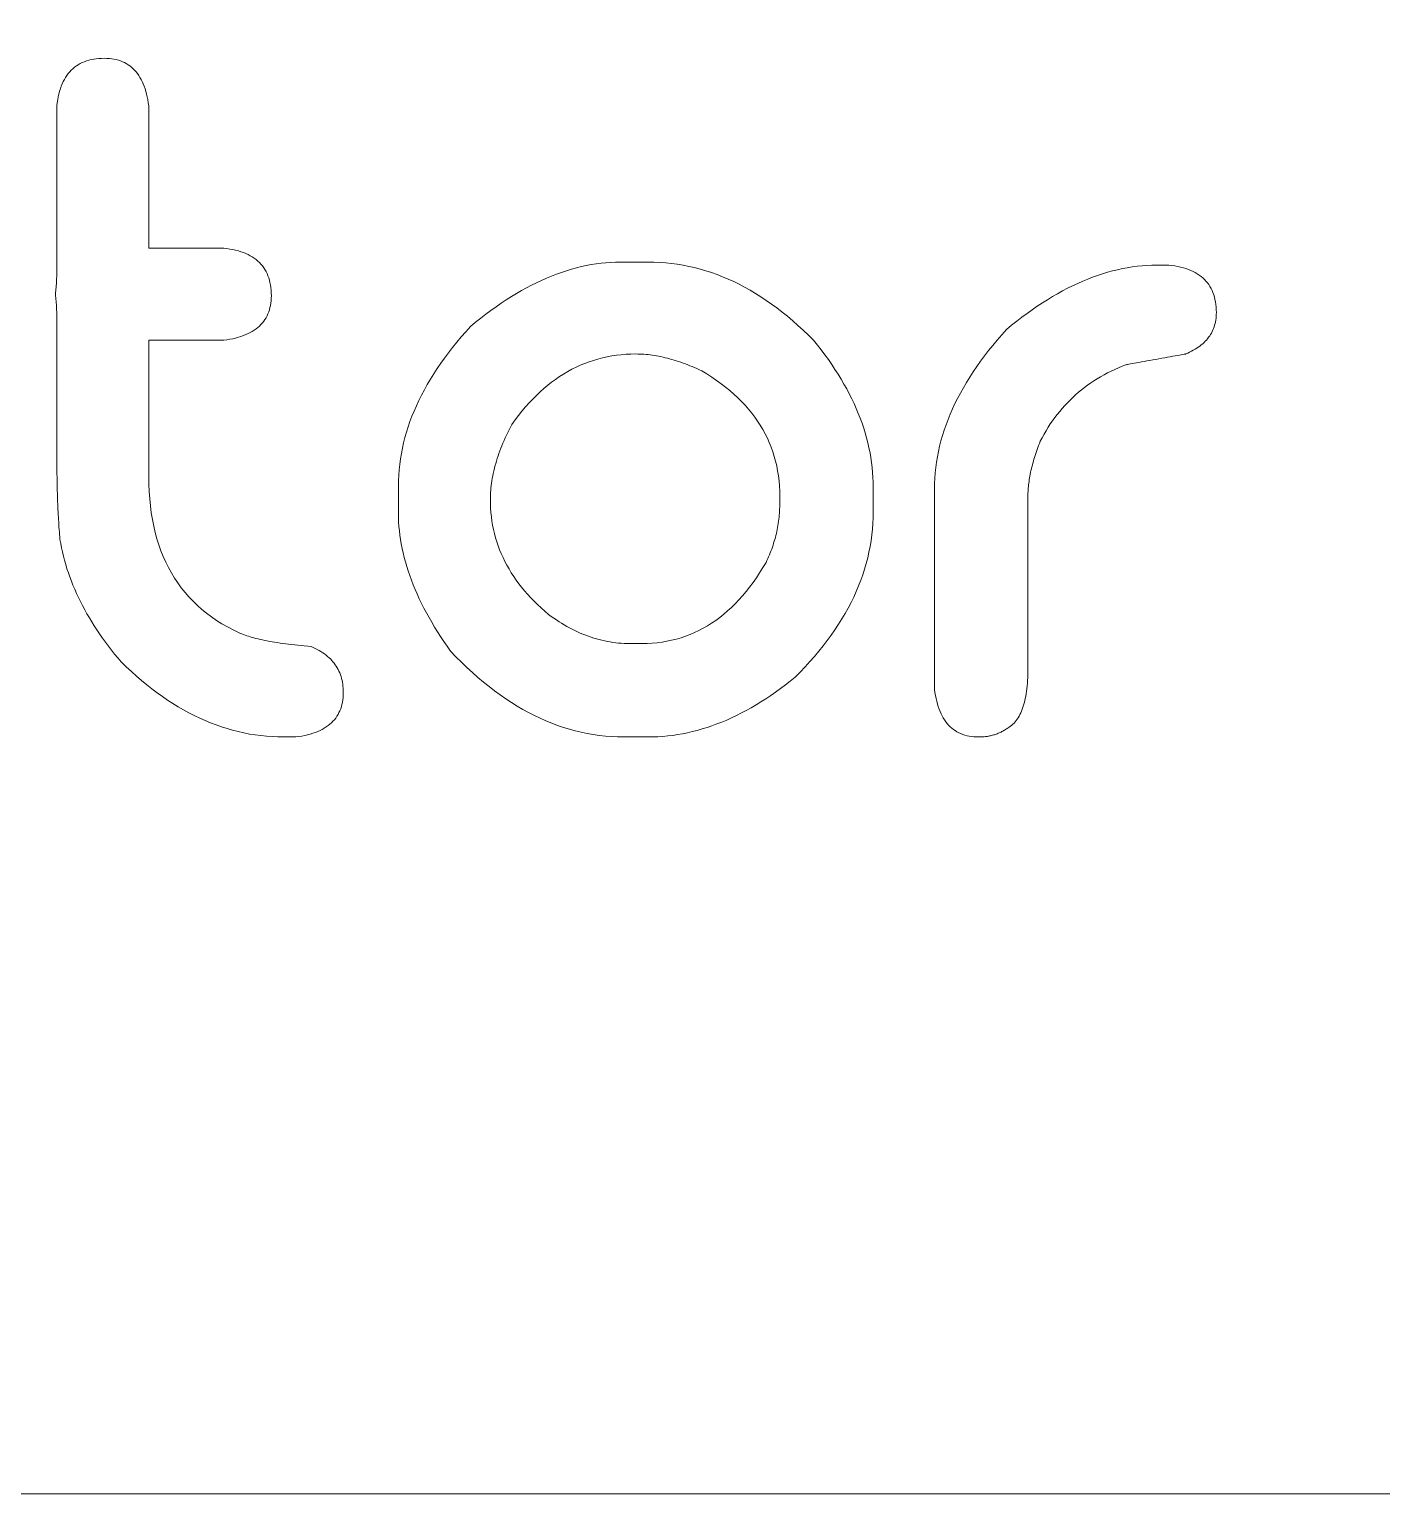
# Model space of a CAD drawing. Header units: metres. Extents: x -2538 to 7610, y -1082 to -498.
# Drawn here: x 5453.98 to 5478.12, y -1081.87 to -1055.74 of the extents above; entities that cross this region are included whole.
import ezdxf

# ---------------------------------------------------------------- set-up
doc = ezdxf.new("R2010")
doc.units = ezdxf.units.M
doc.linetypes.add('AUSGEZOGEN', pattern=[0])
doc.layers.add('Standard', color=7, linetype='AUSGEZOGEN', lineweight=25)

msp = doc.modelspace()

# ---------------------------------------------------------------- linework, layer by layer
at = {"layer": 'Standard', "color": 7, "linetype": 'AUSGEZOGEN', "lineweight": 13}
for points in [[(4962.677, -1081.873), (5524.677, -1081.873), (5524.677, -519.873), (4962.677, -519.873), (4962.677, -1081.873)], [(5455.317, -1056.254), (5455.362, -1056.255), (5455.406, -1056.258), (5455.448, -1056.262), (5455.489, -1056.269), (5455.529, -1056.277), (5455.568, -1056.288), (5455.605, -1056.3), (5455.641, -1056.314), (5455.676, -1056.33), (5455.709, -1056.348), (5455.741, -1056.368), (5455.772, -1056.39), (5455.802, -1056.413), (5455.83, -1056.439), (5455.857, -1056.466), (5455.883, -1056.495), (5455.908, -1056.526), (5455.931, -1056.559), (5455.953, -1056.594), (5455.973, -1056.631), (5455.993, -1056.669), (5456.011, -1056.71), (5456.028, -1056.752), (5456.043, -1056.797), (5456.058, -1056.843), (5456.071, -1056.891), (5456.083, -1056.941), (5456.093, -1056.992), (5456.102, -1057.046), (5456.11, -1057.102), (5456.11, -1057.11), (5456.11, -1057.134), (5456.11, -1057.173), (5456.11, -1057.225), (5456.11, -1057.29), (5456.11, -1057.366), (5456.11, -1057.452), (5456.11, -1057.548), (5456.11, -1057.651), (5456.11, -1057.761), (5456.11, -1057.877), (5456.11, -1057.997), (5456.11, -1058.12), (5456.11, -1058.246), (5456.11, -1058.373), (5456.11, -1058.5), (5456.11, -1058.626), (5456.11, -1058.749), (5456.11, -1058.87), (5456.11, -1058.985), (5456.11, -1059.095), (5456.11, -1059.199), (5456.11, -1059.294), (5456.11, -1059.38), (5456.11, -1059.456), (5456.11, -1059.521), (5456.11, -1059.573), (5456.11, -1059.612), (5456.11, -1059.636), (5456.11, -1059.645), (5456.115, -1059.645), (5456.127, -1059.645), (5456.148, -1059.645), (5456.175, -1059.645), (5456.209, -1059.645), (5456.25, -1059.645), (5456.295, -1059.645), (5456.345, -1059.645), (5456.4, -1059.645), (5456.458, -1059.645), (5456.518, -1059.645), (5456.582, -1059.645), (5456.647, -1059.645), (5456.713, -1059.645), (5456.78, -1059.645), (5456.847, -1059.645), (5456.913, -1059.645), (5456.978, -1059.645), (5457.042, -1059.645), (5457.103, -1059.645), (5457.161, -1059.645), (5457.215, -1059.645), (5457.265, -1059.645), (5457.311, -1059.645), (5457.351, -1059.645), (5457.385, -1059.645), (5457.412, -1059.645), (5457.433, -1059.645), (5457.446, -1059.645), (5457.45, -1059.645), (5457.506, -1059.651), (5457.559, -1059.659), (5457.611, -1059.669), (5457.661, -1059.68), (5457.709, -1059.693), (5457.755, -1059.707), (5457.799, -1059.722), (5457.842, -1059.74), (5457.882, -1059.758), (5457.921, -1059.778), (5457.958, -1059.8), (5457.992, -1059.823), (5458.025, -1059.847), (5458.056, -1059.873), (5458.086, -1059.901), (5458.113, -1059.93), (5458.138, -1059.96), (5458.162, -1059.992), (5458.184, -1060.026), (5458.203, -1060.061), (5458.221, -1060.097), (5458.237, -1060.135), (5458.251, -1060.175), (5458.264, -1060.215), (5458.274, -1060.258), (5458.283, -1060.302), (5458.289, -1060.347), (5458.294, -1060.394), (5458.297, -1060.442), (5458.298, -1060.492), (5458.297, -1060.537), (5458.294, -1060.581), (5458.289, -1060.623), (5458.283, -1060.664), (5458.274, -1060.704), (5458.264, -1060.743), (5458.251, -1060.78), (5458.237, -1060.816), (5458.221, -1060.851), (5458.203, -1060.884), (5458.184, -1060.916), (5458.162, -1060.947), (5458.138, -1060.977), (5458.113, -1061.005), (5458.086, -1061.032), (5458.056, -1061.058), (5458.025, -1061.083), (5457.992, -1061.106), (5457.958, -1061.128), (5457.921, -1061.149), (5457.882, -1061.168), (5457.842, -1061.186), (5457.799, -1061.203), (5457.755, -1061.219), (5457.709, -1061.233), (5457.661, -1061.246), (5457.611, -1061.258), (5457.559, -1061.268), (5457.506, -1061.277), (5457.45, -1061.285), (5457.446, -1061.285), (5457.433, -1061.285), (5457.412, -1061.285), (5457.385, -1061.285), (5457.351, -1061.285), (5457.311, -1061.285), (5457.265, -1061.285), (5457.215, -1061.285), (5457.161, -1061.285), (5457.103, -1061.285), (5457.042, -1061.285), (5456.978, -1061.285), (5456.913, -1061.285), (5456.847, -1061.285), (5456.78, -1061.285), (5456.713, -1061.285), (5456.647, -1061.285), (5456.582, -1061.285), (5456.518, -1061.285), (5456.458, -1061.285), (5456.4, -1061.285), (5456.345, -1061.285), (5456.295, -1061.285), (5456.25, -1061.285), (5456.209, -1061.285), (5456.175, -1061.285), (5456.148, -1061.285), (5456.127, -1061.285), (5456.115, -1061.285), (5456.11, -1061.285), (5456.11, -1061.293), (5456.11, -1061.316), (5456.11, -1061.353), (5456.11, -1061.403), (5456.11, -1061.465), (5456.11, -1061.538), (5456.11, -1061.621), (5456.11, -1061.712), (5456.11, -1061.811), (5456.11, -1061.916), (5456.11, -1062.027), (5456.11, -1062.142), (5456.11, -1062.26), (5456.11, -1062.38), (5456.11, -1062.502), (5456.11, -1062.623), (5456.11, -1062.744), (5456.11, -1062.862), (5456.11, -1062.977), (5456.11, -1063.088), (5456.11, -1063.193), (5456.11, -1063.292), (5456.11, -1063.383), (5456.11, -1063.466), (5456.11, -1063.539), (5456.11, -1063.601), (5456.11, -1063.651), (5456.11, -1063.688), (5456.11, -1063.711), (5456.11, -1063.719), (5456.112, -1063.854), (5456.117, -1063.986), (5456.126, -1064.115), (5456.139, -1064.241), (5456.155, -1064.364), (5456.175, -1064.484), (5456.198, -1064.602), (5456.225, -1064.717), (5456.255, -1064.828), (5456.289, -1064.937), (5456.327, -1065.043), (5456.368, -1065.146), (5456.413, -1065.246), (5456.461, -1065.344), (5456.513, -1065.438), (5456.569, -1065.53), (5456.628, -1065.618), (5456.691, -1065.704), (5456.757, -1065.787), (5456.827, -1065.867), (5456.901, -1065.944), (5456.978, -1066.018), (5457.058, -1066.089), (5457.143, -1066.158), (5457.23, -1066.223), (5457.322, -1066.286), (5457.417, -1066.346), (5457.515, -1066.403), (5457.618, -1066.457), (5457.723, -1066.508), (5457.748, -1066.519), (5457.773, -1066.529), (5457.8, -1066.54), (5457.828, -1066.55), (5457.858, -1066.56), (5457.889, -1066.57), (5457.921, -1066.58), (5457.954, -1066.59), (5457.988, -1066.599), (5458.024, -1066.608), (5458.061, -1066.617), (5458.1, -1066.626), (5458.139, -1066.635), (5458.18, -1066.643), (5458.222, -1066.651), (5458.266, -1066.66), (5458.311, -1066.667), (5458.357, -1066.675), (5458.404, -1066.683), (5458.453, -1066.69), (5458.503, -1066.697), (5458.554, -1066.704), (5458.606, -1066.711), (5458.66, -1066.718), (5458.715, -1066.724), (5458.771, -1066.731), (5458.828, -1066.737), (5458.887, -1066.743), (5458.947, -1066.748), (5459.009, -1066.754), (5459.046, -1066.77), (5459.083, -1066.787), (5459.118, -1066.805), (5459.152, -1066.824), (5459.184, -1066.843), (5459.215, -1066.863), (5459.245, -1066.884), (5459.274, -1066.906), (5459.301, -1066.928), (5459.328, -1066.952), (5459.352, -1066.975), (5459.376, -1067), (5459.398, -1067.026), (5459.419, -1067.052), (5459.439, -1067.079), (5459.458, -1067.106), (5459.475, -1067.135), (5459.491, -1067.164), (5459.506, -1067.194), (5459.519, -1067.225), (5459.531, -1067.256), (5459.542, -1067.289), (5459.552, -1067.322), (5459.56, -1067.356), (5459.567, -1067.39), (5459.573, -1067.425), (5459.577, -1067.462), (5459.58, -1067.498), (5459.582, -1067.536), (5459.583, -1067.574), (5459.582, -1067.619), (5459.579, -1067.663), (5459.574, -1067.705), (5459.568, -1067.746), (5459.559, -1067.786), (5459.549, -1067.825), (5459.537, -1067.862), (5459.523, -1067.898), (5459.506, -1067.933), (5459.489, -1067.966), (5459.469, -1067.998), (5459.447, -1068.029), (5459.424, -1068.059), (5459.398, -1068.087), (5459.371, -1068.114), (5459.342, -1068.14), (5459.311, -1068.165), (5459.278, -1068.188), (5459.243, -1068.21), (5459.206, -1068.231), (5459.167, -1068.25), (5459.127, -1068.268), (5459.085, -1068.285), (5459.04, -1068.301), (5458.994, -1068.315), (5458.946, -1068.328), (5458.896, -1068.34), (5458.844, -1068.35), (5458.791, -1068.359), (5458.735, -1068.367), (5458.734, -1068.367), (5458.732, -1068.367), (5458.729, -1068.367), (5458.725, -1068.367), (5458.719, -1068.367), (5458.712, -1068.367), (5458.705, -1068.367), (5458.697, -1068.367), (5458.688, -1068.367), (5458.678, -1068.367), (5458.669, -1068.367), (5458.658, -1068.367), (5458.648, -1068.367), (5458.637, -1068.367), (5458.626, -1068.367), (5458.615, -1068.367), (5458.604, -1068.367), (5458.593, -1068.367), (5458.583, -1068.367), (5458.573, -1068.367), (5458.564, -1068.367), (5458.555, -1068.367), (5458.547, -1068.367), (5458.539, -1068.367), (5458.533, -1068.367), (5458.527, -1068.367), (5458.523, -1068.367), (5458.519, -1068.367), (5458.517, -1068.367), (5458.516, -1068.367), (5458.414, -1068.366), (5458.311, -1068.361), (5458.209, -1068.354), (5458.108, -1068.343), (5458.007, -1068.33), (5457.906, -1068.314), (5457.806, -1068.294), (5457.706, -1068.272), (5457.607, -1068.247), (5457.508, -1068.218), (5457.409, -1068.187), (5457.311, -1068.153), (5457.213, -1068.116), (5457.116, -1068.075), (5457.019, -1068.032), (5456.923, -1067.986), (5456.827, -1067.937), (5456.731, -1067.885), (5456.636, -1067.83), (5456.542, -1067.772), (5456.447, -1067.711), (5456.353, -1067.647), (5456.26, -1067.58), (5456.167, -1067.51), (5456.074, -1067.437), (5455.982, -1067.361), (5455.891, -1067.282), (5455.799, -1067.2), (5455.708, -1067.115), (5455.618, -1067.027), (5455.558, -1066.957), (5455.5, -1066.886), (5455.443, -1066.815), (5455.388, -1066.744), (5455.335, -1066.672), (5455.283, -1066.601), (5455.233, -1066.529), (5455.185, -1066.457), (5455.138, -1066.385), (5455.092, -1066.313), (5455.049, -1066.241), (5455.007, -1066.169), (5454.966, -1066.096), (5454.927, -1066.023), (5454.89, -1065.951), (5454.854, -1065.878), (5454.82, -1065.805), (5454.788, -1065.731), (5454.757, -1065.658), (5454.728, -1065.584), (5454.7, -1065.51), (5454.674, -1065.437), (5454.65, -1065.363), (5454.627, -1065.288), (5454.606, -1065.214), (5454.586, -1065.139), (5454.568, -1065.065), (5454.552, -1064.99), (5454.537, -1064.915), (5454.524, -1064.84), (5454.521, -1064.797), (5454.517, -1064.754), (5454.514, -1064.71), (5454.511, -1064.666), (5454.507, -1064.622), (5454.504, -1064.577), (5454.502, -1064.533), (5454.499, -1064.488), (5454.496, -1064.442), (5454.494, -1064.396), (5454.491, -1064.35), (5454.489, -1064.304), (5454.487, -1064.257), (5454.485, -1064.21), (5454.483, -1064.163), (5454.481, -1064.116), (5454.48, -1064.068), (5454.478, -1064.02), (5454.477, -1063.971), (5454.476, -1063.922), (5454.474, -1063.873), (5454.473, -1063.824), (5454.472, -1063.774), (5454.472, -1063.724), (5454.471, -1063.674), (5454.471, -1063.623), (5454.47, -1063.572), (5454.47, -1063.521), (5454.47, -1063.47), (5454.47, -1063.418), (5454.47, -1063.41), (5454.47, -1063.387), (5454.47, -1063.351), (5454.47, -1063.301), (5454.47, -1063.24), (5454.47, -1063.168), (5454.47, -1063.086), (5454.47, -1062.996), (5454.47, -1062.898), (5454.47, -1062.794), (5454.47, -1062.685), (5454.47, -1062.571), (5454.47, -1062.454), (5454.47, -1062.335), (5454.47, -1062.215), (5454.47, -1062.095), (5454.47, -1061.976), (5454.47, -1061.859), (5454.47, -1061.745), (5454.47, -1061.636), (5454.47, -1061.532), (5454.47, -1061.434), (5454.47, -1061.344), (5454.47, -1061.262), (5454.47, -1061.19), (5454.47, -1061.129), (5454.47, -1061.079), (5454.47, -1061.042), (5454.47, -1061.02), (5454.47, -1061.012), (5454.47, -1060.988), (5454.469, -1060.965), (5454.469, -1060.942), (5454.469, -1060.92), (5454.469, -1060.898), (5454.468, -1060.876), (5454.468, -1060.855), (5454.468, -1060.834), (5454.467, -1060.813), (5454.466, -1060.793), (5454.466, -1060.773), (5454.465, -1060.754), (5454.464, -1060.735), (5454.464, -1060.716), (5454.463, -1060.697), (5454.462, -1060.679), (5454.461, -1060.662), (5454.46, -1060.644), (5454.458, -1060.627), (5454.457, -1060.611), (5454.456, -1060.594), (5454.455, -1060.579), (5454.453, -1060.563), (5454.452, -1060.548), (5454.45, -1060.533), (5454.449, -1060.519), (5454.447, -1060.505), (5454.446, -1060.491), (5454.444, -1060.478), (5454.442, -1060.465), (5454.444, -1060.452), (5454.446, -1060.439), (5454.447, -1060.425), (5454.449, -1060.411), (5454.45, -1060.397), (5454.452, -1060.382), (5454.453, -1060.367), (5454.455, -1060.351), (5454.456, -1060.335), (5454.457, -1060.319), (5454.458, -1060.302), (5454.46, -1060.286), (5454.461, -1060.268), (5454.462, -1060.251), (5454.463, -1060.232), (5454.464, -1060.214), (5454.464, -1060.195), (5454.465, -1060.176), (5454.466, -1060.157), (5454.466, -1060.137), (5454.467, -1060.116), (5454.468, -1060.096), (5454.468, -1060.075), (5454.468, -1060.054), (5454.469, -1060.032), (5454.469, -1060.01), (5454.469, -1059.987), (5454.469, -1059.965), (5454.47, -1059.942), (5454.47, -1059.918), (5454.47, -1059.909), (5454.47, -1059.882), (5454.47, -1059.839), (5454.47, -1059.781), (5454.47, -1059.709), (5454.47, -1059.625), (5454.47, -1059.53), (5454.47, -1059.424), (5454.47, -1059.31), (5454.47, -1059.188), (5454.47, -1059.06), (5454.47, -1058.927), (5454.47, -1058.79), (5454.47, -1058.65), (5454.47, -1058.51), (5454.47, -1058.369), (5454.47, -1058.23), (5454.47, -1058.093), (5454.47, -1057.96), (5454.47, -1057.832), (5454.47, -1057.71), (5454.47, -1057.596), (5454.47, -1057.49), (5454.47, -1057.395), (5454.47, -1057.31), (5454.47, -1057.238), (5454.47, -1057.18), (5454.47, -1057.137), (5454.47, -1057.111), (5454.47, -1057.102), (5454.476, -1057.046), (5454.484, -1056.992), (5454.494, -1056.941), (5454.505, -1056.891), (5454.518, -1056.843), (5454.532, -1056.797), (5454.547, -1056.752), (5454.565, -1056.71), (5454.583, -1056.669), (5454.603, -1056.631), (5454.625, -1056.594), (5454.648, -1056.559), (5454.672, -1056.526), (5454.698, -1056.495), (5454.726, -1056.466), (5454.755, -1056.439), (5454.785, -1056.413), (5454.817, -1056.39), (5454.851, -1056.368), (5454.886, -1056.348), (5454.922, -1056.33), (5454.96, -1056.314), (5455, -1056.3), (5455.04, -1056.288), (5455.083, -1056.277), (5455.127, -1056.269), (5455.172, -1056.262), (5455.219, -1056.258), (5455.267, -1056.255), (5455.317, -1056.254)], [(5464.532, -1059.891), (5464.534, -1059.891), (5464.538, -1059.891), (5464.546, -1059.891), (5464.556, -1059.891), (5464.568, -1059.891), (5464.583, -1059.891), (5464.6, -1059.891), (5464.618, -1059.891), (5464.638, -1059.891), (5464.66, -1059.891), (5464.682, -1059.891), (5464.705, -1059.891), (5464.729, -1059.891), (5464.754, -1059.891), (5464.778, -1059.891), (5464.803, -1059.891), (5464.827, -1059.891), (5464.851, -1059.891), (5464.874, -1059.891), (5464.897, -1059.891), (5464.918, -1059.891), (5464.938, -1059.891), (5464.956, -1059.891), (5464.973, -1059.891), (5464.988, -1059.891), (5465, -1059.891), (5465.01, -1059.891), (5465.018, -1059.891), (5465.023, -1059.891), (5465.024, -1059.891), (5465.129, -1059.892), (5465.234, -1059.897), (5465.338, -1059.905), (5465.442, -1059.915), (5465.545, -1059.929), (5465.648, -1059.946), (5465.75, -1059.967), (5465.852, -1059.99), (5465.953, -1060.016), (5466.054, -1060.046), (5466.155, -1060.078), (5466.255, -1060.114), (5466.354, -1060.153), (5466.453, -1060.194), (5466.552, -1060.239), (5466.65, -1060.287), (5466.748, -1060.338), (5466.845, -1060.393), (5466.942, -1060.45), (5467.039, -1060.51), (5467.134, -1060.574), (5467.23, -1060.641), (5467.325, -1060.71), (5467.42, -1060.783), (5467.514, -1060.859), (5467.607, -1060.938), (5467.7, -1061.02), (5467.793, -1061.105), (5467.886, -1061.194), (5467.977, -1061.285), (5468.047, -1061.372), (5468.115, -1061.458), (5468.18, -1061.545), (5468.243, -1061.632), (5468.303, -1061.719), (5468.361, -1061.806), (5468.417, -1061.893), (5468.47, -1061.98), (5468.521, -1062.067), (5468.57, -1062.154), (5468.616, -1062.241), (5468.66, -1062.329), (5468.701, -1062.416), (5468.74, -1062.503), (5468.777, -1062.591), (5468.812, -1062.678), (5468.844, -1062.766), (5468.873, -1062.854), (5468.9, -1062.941), (5468.925, -1063.029), (5468.948, -1063.117), (5468.968, -1063.205), (5468.986, -1063.293), (5469.001, -1063.381), (5469.014, -1063.469), (5469.025, -1063.557), (5469.033, -1063.645), (5469.039, -1063.733), (5469.043, -1063.822), (5469.044, -1063.91), (5469.044, -1063.912), (5469.044, -1063.916), (5469.044, -1063.922), (5469.044, -1063.931), (5469.044, -1063.943), (5469.044, -1063.956), (5469.044, -1063.971), (5469.044, -1063.987), (5469.044, -1064.005), (5469.044, -1064.024), (5469.044, -1064.044), (5469.044, -1064.064), (5469.044, -1064.085), (5469.044, -1064.107), (5469.044, -1064.129), (5469.044, -1064.151), (5469.044, -1064.172), (5469.044, -1064.194), (5469.044, -1064.214), (5469.044, -1064.234), (5469.044, -1064.253), (5469.044, -1064.271), (5469.044, -1064.287), (5469.044, -1064.302), (5469.044, -1064.315), (5469.044, -1064.326), (5469.044, -1064.335), (5469.044, -1064.342), (5469.044, -1064.346), (5469.044, -1064.348), (5469.042, -1064.452), (5469.038, -1064.556), (5469.03, -1064.659), (5469.019, -1064.762), (5469.005, -1064.864), (5468.988, -1064.967), (5468.968, -1065.068), (5468.945, -1065.17), (5468.918, -1065.271), (5468.889, -1065.371), (5468.856, -1065.472), (5468.821, -1065.571), (5468.782, -1065.671), (5468.74, -1065.77), (5468.695, -1065.869), (5468.647, -1065.967), (5468.596, -1066.065), (5468.542, -1066.162), (5468.484, -1066.259), (5468.424, -1066.356), (5468.36, -1066.452), (5468.294, -1066.548), (5468.224, -1066.643), (5468.151, -1066.739), (5468.075, -1066.833), (5467.996, -1066.928), (5467.914, -1067.021), (5467.829, -1067.115), (5467.741, -1067.208), (5467.649, -1067.301), (5467.562, -1067.371), (5467.475, -1067.438), (5467.388, -1067.503), (5467.301, -1067.566), (5467.214, -1067.627), (5467.126, -1067.685), (5467.039, -1067.74), (5466.952, -1067.794), (5466.864, -1067.845), (5466.777, -1067.893), (5466.69, -1067.939), (5466.602, -1067.983), (5466.515, -1068.025), (5466.428, -1068.064), (5466.34, -1068.101), (5466.253, -1068.135), (5466.165, -1068.167), (5466.077, -1068.197), (5465.99, -1068.224), (5465.902, -1068.249), (5465.814, -1068.271), (5465.727, -1068.291), (5465.639, -1068.309), (5465.551, -1068.325), (5465.464, -1068.338), (5465.376, -1068.348), (5465.288, -1068.357), (5465.2, -1068.362), (5465.112, -1068.366), (5465.024, -1068.367), (5465.023, -1068.367), (5465.019, -1068.367), (5465.012, -1068.367), (5465.003, -1068.367), (5464.992, -1068.367), (5464.979, -1068.367), (5464.964, -1068.367), (5464.947, -1068.367), (5464.93, -1068.367), (5464.911, -1068.367), (5464.891, -1068.367), (5464.87, -1068.367), (5464.849, -1068.367), (5464.827, -1068.367), (5464.805, -1068.367), (5464.784, -1068.367), (5464.762, -1068.367), (5464.741, -1068.367), (5464.72, -1068.367), (5464.7, -1068.367), (5464.681, -1068.367), (5464.663, -1068.367), (5464.647, -1068.367), (5464.632, -1068.367), (5464.619, -1068.367), (5464.608, -1068.367), (5464.599, -1068.367), (5464.592, -1068.367), (5464.588, -1068.367), (5464.587, -1068.367), (5464.478, -1068.366), (5464.369, -1068.36), (5464.261, -1068.352), (5464.153, -1068.34), (5464.045, -1068.325), (5463.938, -1068.306), (5463.832, -1068.284), (5463.725, -1068.258), (5463.62, -1068.229), (5463.514, -1068.197), (5463.409, -1068.161), (5463.305, -1068.122), (5463.201, -1068.08), (5463.097, -1068.034), (5462.994, -1067.984), (5462.891, -1067.932), (5462.789, -1067.876), (5462.687, -1067.816), (5462.585, -1067.753), (5462.484, -1067.687), (5462.384, -1067.617), (5462.283, -1067.544), (5462.184, -1067.467), (5462.084, -1067.387), (5461.985, -1067.304), (5461.887, -1067.217), (5461.789, -1067.127), (5461.691, -1067.033), (5461.594, -1066.936), (5461.497, -1066.836), (5461.436, -1066.749), (5461.377, -1066.663), (5461.32, -1066.576), (5461.266, -1066.49), (5461.213, -1066.405), (5461.162, -1066.32), (5461.114, -1066.235), (5461.067, -1066.15), (5461.023, -1066.066), (5460.98, -1065.982), (5460.94, -1065.899), (5460.902, -1065.815), (5460.866, -1065.733), (5460.832, -1065.65), (5460.8, -1065.568), (5460.77, -1065.486), (5460.742, -1065.404), (5460.716, -1065.323), (5460.692, -1065.242), (5460.671, -1065.162), (5460.651, -1065.082), (5460.633, -1065.002), (5460.618, -1064.922), (5460.604, -1064.843), (5460.593, -1064.764), (5460.584, -1064.686), (5460.576, -1064.608), (5460.571, -1064.53), (5460.568, -1064.452), (5460.567, -1064.375), (5460.567, -1064.373), (5460.567, -1064.369), (5460.567, -1064.361), (5460.567, -1064.351), (5460.567, -1064.339), (5460.567, -1064.324), (5460.567, -1064.307), (5460.567, -1064.289), (5460.567, -1064.269), (5460.567, -1064.247), (5460.567, -1064.225), (5460.567, -1064.202), (5460.567, -1064.178), (5460.567, -1064.154), (5460.567, -1064.129), (5460.567, -1064.104), (5460.567, -1064.08), (5460.567, -1064.056), (5460.567, -1064.033), (5460.567, -1064.01), (5460.567, -1063.989), (5460.567, -1063.969), (5460.567, -1063.951), (5460.567, -1063.934), (5460.567, -1063.919), (5460.567, -1063.907), (5460.567, -1063.897), (5460.567, -1063.889), (5460.567, -1063.884), (5460.567, -1063.883), (5460.569, -1063.787), (5460.573, -1063.692), (5460.58, -1063.596), (5460.59, -1063.501), (5460.603, -1063.405), (5460.619, -1063.31), (5460.637, -1063.214), (5460.659, -1063.119), (5460.683, -1063.024), (5460.71, -1062.929), (5460.74, -1062.834), (5460.773, -1062.739), (5460.808, -1062.644), (5460.847, -1062.549), (5460.888, -1062.454), (5460.933, -1062.359), (5460.98, -1062.265), (5461.03, -1062.17), (5461.083, -1062.076), (5461.138, -1061.981), (5461.197, -1061.887), (5461.258, -1061.792), (5461.323, -1061.698), (5461.39, -1061.604), (5461.46, -1061.509), (5461.532, -1061.415), (5461.608, -1061.321), (5461.687, -1061.227), (5461.768, -1061.133), (5461.852, -1061.039), (5461.944, -1060.964), (5462.036, -1060.891), (5462.128, -1060.821), (5462.219, -1060.753), (5462.31, -1060.688), (5462.401, -1060.626), (5462.492, -1060.566), (5462.583, -1060.508), (5462.673, -1060.453), (5462.764, -1060.401), (5462.854, -1060.351), (5462.944, -1060.304), (5463.034, -1060.259), (5463.123, -1060.217), (5463.213, -1060.178), (5463.302, -1060.141), (5463.391, -1060.106), (5463.48, -1060.074), (5463.569, -1060.045), (5463.657, -1060.018), (5463.745, -1059.994), (5463.834, -1059.972), (5463.921, -1059.953), (5464.009, -1059.937), (5464.097, -1059.923), (5464.184, -1059.911), (5464.271, -1059.902), (5464.359, -1059.896), (5464.445, -1059.892), (5464.532, -1059.891)], [(5474.102, -1059.945), (5474.103, -1059.945), (5474.105, -1059.945), (5474.108, -1059.945), (5474.113, -1059.945), (5474.119, -1059.945), (5474.125, -1059.945), (5474.133, -1059.945), (5474.141, -1059.945), (5474.15, -1059.945), (5474.159, -1059.945), (5474.169, -1059.945), (5474.179, -1059.945), (5474.19, -1059.945), (5474.201, -1059.945), (5474.212, -1059.945), (5474.223, -1059.945), (5474.233, -1059.945), (5474.244, -1059.945), (5474.254, -1059.945), (5474.264, -1059.945), (5474.274, -1059.945), (5474.283, -1059.945), (5474.291, -1059.945), (5474.298, -1059.945), (5474.305, -1059.945), (5474.31, -1059.945), (5474.315, -1059.945), (5474.318, -1059.945), (5474.32, -1059.945), (5474.321, -1059.945), (5474.377, -1059.952), (5474.43, -1059.96), (5474.482, -1059.97), (5474.532, -1059.981), (5474.58, -1059.994), (5474.626, -1060.008), (5474.67, -1060.023), (5474.713, -1060.04), (5474.753, -1060.059), (5474.792, -1060.079), (5474.829, -1060.101), (5474.864, -1060.124), (5474.896, -1060.148), (5474.928, -1060.174), (5474.957, -1060.202), (5474.984, -1060.231), (5475.01, -1060.261), (5475.033, -1060.293), (5475.055, -1060.327), (5475.075, -1060.362), (5475.092, -1060.398), (5475.108, -1060.436), (5475.123, -1060.475), (5475.135, -1060.516), (5475.145, -1060.559), (5475.154, -1060.603), (5475.16, -1060.648), (5475.165, -1060.695), (5475.168, -1060.743), (5475.169, -1060.793), (5475.168, -1060.827), (5475.166, -1060.86), (5475.163, -1060.893), (5475.159, -1060.925), (5475.154, -1060.956), (5475.147, -1060.987), (5475.139, -1061.017), (5475.13, -1061.046), (5475.12, -1061.075), (5475.108, -1061.103), (5475.095, -1061.13), (5475.081, -1061.157), (5475.066, -1061.183), (5475.05, -1061.209), (5475.032, -1061.234), (5475.013, -1061.258), (5474.993, -1061.282), (5474.972, -1061.305), (5474.949, -1061.327), (5474.926, -1061.349), (5474.901, -1061.37), (5474.875, -1061.391), (5474.847, -1061.41), (5474.819, -1061.43), (5474.789, -1061.448), (5474.758, -1061.466), (5474.726, -1061.483), (5474.692, -1061.5), (5474.658, -1061.516), (5474.622, -1061.531), (5474.618, -1061.532), (5474.608, -1061.534), (5474.592, -1061.537), (5474.57, -1061.541), (5474.543, -1061.545), (5474.511, -1061.551), (5474.475, -1061.558), (5474.435, -1061.565), (5474.392, -1061.573), (5474.345, -1061.581), (5474.297, -1061.59), (5474.247, -1061.599), (5474.195, -1061.608), (5474.142, -1061.617), (5474.089, -1061.627), (5474.035, -1061.637), (5473.983, -1061.646), (5473.931, -1061.655), (5473.88, -1061.664), (5473.832, -1061.673), (5473.786, -1061.681), (5473.743, -1061.689), (5473.703, -1061.696), (5473.666, -1061.703), (5473.634, -1061.709), (5473.607, -1061.713), (5473.585, -1061.717), (5473.569, -1061.72), (5473.559, -1061.722), (5473.555, -1061.723), (5473.487, -1061.749), (5473.42, -1061.777), (5473.354, -1061.806), (5473.29, -1061.837), (5473.226, -1061.869), (5473.164, -1061.902), (5473.103, -1061.937), (5473.043, -1061.972), (5472.984, -1062.009), (5472.927, -1062.048), (5472.87, -1062.087), (5472.815, -1062.128), (5472.761, -1062.171), (5472.708, -1062.214), (5472.657, -1062.259), (5472.606, -1062.305), (5472.557, -1062.353), (5472.509, -1062.402), (5472.462, -1062.452), (5472.416, -1062.503), (5472.372, -1062.556), (5472.328, -1062.61), (5472.286, -1062.666), (5472.245, -1062.722), (5472.205, -1062.78), (5472.167, -1062.84), (5472.129, -1062.9), (5472.093, -1062.962), (5472.058, -1063.025), (5472.024, -1063.09), (5472.01, -1063.127), (5471.996, -1063.163), (5471.983, -1063.199), (5471.97, -1063.235), (5471.957, -1063.271), (5471.945, -1063.306), (5471.934, -1063.342), (5471.923, -1063.376), (5471.913, -1063.411), (5471.903, -1063.445), (5471.893, -1063.479), (5471.884, -1063.513), (5471.876, -1063.547), (5471.868, -1063.58), (5471.86, -1063.613), (5471.853, -1063.646), (5471.847, -1063.678), (5471.84, -1063.71), (5471.835, -1063.742), (5471.83, -1063.773), (5471.825, -1063.805), (5471.821, -1063.836), (5471.817, -1063.867), (5471.814, -1063.897), (5471.812, -1063.927), (5471.809, -1063.957), (5471.808, -1063.987), (5471.806, -1064.016), (5471.806, -1064.045), (5471.805, -1064.074), (5471.805, -1064.084), (5471.805, -1064.113), (5471.805, -1064.16), (5471.805, -1064.223), (5471.805, -1064.301), (5471.805, -1064.393), (5471.805, -1064.497), (5471.805, -1064.611), (5471.805, -1064.736), (5471.805, -1064.868), (5471.805, -1065.008), (5471.805, -1065.152), (5471.805, -1065.301), (5471.805, -1065.453), (5471.805, -1065.606), (5471.805, -1065.758), (5471.805, -1065.91), (5471.805, -1066.059), (5471.805, -1066.203), (5471.805, -1066.343), (5471.805, -1066.475), (5471.805, -1066.6), (5471.805, -1066.714), (5471.805, -1066.818), (5471.805, -1066.91), (5471.805, -1066.988), (5471.805, -1067.051), (5471.805, -1067.098), (5471.805, -1067.127), (5471.805, -1067.137), (5471.805, -1067.194), (5471.804, -1067.249), (5471.802, -1067.304), (5471.799, -1067.356), (5471.796, -1067.407), (5471.791, -1067.457), (5471.786, -1067.505), (5471.78, -1067.552), (5471.773, -1067.597), (5471.766, -1067.641), (5471.758, -1067.683), (5471.749, -1067.724), (5471.739, -1067.763), (5471.728, -1067.801), (5471.717, -1067.837), (5471.704, -1067.872), (5471.691, -1067.905), (5471.677, -1067.937), (5471.663, -1067.968), (5471.647, -1067.996), (5471.631, -1068.024), (5471.614, -1068.05), (5471.596, -1068.074), (5471.578, -1068.097), (5471.559, -1068.118), (5471.538, -1068.138), (5471.518, -1068.157), (5471.496, -1068.174), (5471.473, -1068.189), (5471.45, -1068.203), (5471.435, -1068.214), (5471.42, -1068.224), (5471.404, -1068.234), (5471.389, -1068.244), (5471.373, -1068.253), (5471.357, -1068.262), (5471.341, -1068.271), (5471.325, -1068.279), (5471.308, -1068.287), (5471.292, -1068.294), (5471.275, -1068.301), (5471.259, -1068.308), (5471.242, -1068.315), (5471.225, -1068.321), (5471.207, -1068.326), (5471.19, -1068.331), (5471.172, -1068.336), (5471.155, -1068.341), (5471.137, -1068.345), (5471.119, -1068.349), (5471.101, -1068.352), (5471.082, -1068.356), (5471.064, -1068.358), (5471.045, -1068.361), (5471.027, -1068.363), (5471.008, -1068.364), (5470.989, -1068.366), (5470.969, -1068.366), (5470.95, -1068.367), (5470.93, -1068.367), (5470.886, -1068.366), (5470.842, -1068.363), (5470.8, -1068.359), (5470.758, -1068.352), (5470.719, -1068.344), (5470.68, -1068.333), (5470.643, -1068.321), (5470.607, -1068.307), (5470.572, -1068.291), (5470.539, -1068.273), (5470.506, -1068.253), (5470.475, -1068.232), (5470.446, -1068.208), (5470.418, -1068.183), (5470.39, -1068.155), (5470.365, -1068.126), (5470.34, -1068.095), (5470.317, -1068.062), (5470.295, -1068.027), (5470.274, -1067.99), (5470.255, -1067.952), (5470.237, -1067.911), (5470.22, -1067.869), (5470.204, -1067.825), (5470.19, -1067.779), (5470.177, -1067.73), (5470.165, -1067.681), (5470.155, -1067.629), (5470.145, -1067.575), (5470.138, -1067.52), (5470.138, -1067.508), (5470.138, -1067.474), (5470.138, -1067.419), (5470.138, -1067.346), (5470.138, -1067.254), (5470.138, -1067.147), (5470.138, -1067.026), (5470.138, -1066.891), (5470.138, -1066.746), (5470.138, -1066.591), (5470.138, -1066.428), (5470.138, -1066.259), (5470.138, -1066.085), (5470.138, -1065.907), (5470.138, -1065.729), (5470.138, -1065.55), (5470.138, -1065.372), (5470.138, -1065.198), (5470.138, -1065.029), (5470.138, -1064.866), (5470.138, -1064.711), (5470.138, -1064.566), (5470.138, -1064.432), (5470.138, -1064.31), (5470.138, -1064.203), (5470.138, -1064.112), (5470.138, -1064.038), (5470.138, -1063.983), (5470.138, -1063.949), (5470.138, -1063.938), (5470.139, -1063.842), (5470.143, -1063.747), (5470.15, -1063.652), (5470.16, -1063.557), (5470.173, -1063.462), (5470.189, -1063.367), (5470.207, -1063.271), (5470.229, -1063.176), (5470.253, -1063.081), (5470.28, -1062.987), (5470.31, -1062.892), (5470.343, -1062.797), (5470.379, -1062.702), (5470.417, -1062.607), (5470.459, -1062.512), (5470.503, -1062.417), (5470.55, -1062.323), (5470.6, -1062.228), (5470.653, -1062.133), (5470.709, -1062.039), (5470.767, -1061.944), (5470.829, -1061.849), (5470.893, -1061.755), (5470.96, -1061.66), (5471.03, -1061.566), (5471.103, -1061.471), (5471.178, -1061.377), (5471.257, -1061.283), (5471.338, -1061.188), (5471.423, -1061.094), (5471.515, -1061.018), (5471.606, -1060.946), (5471.698, -1060.876), (5471.789, -1060.808), (5471.881, -1060.743), (5471.972, -1060.68), (5472.063, -1060.62), (5472.153, -1060.563), (5472.244, -1060.508), (5472.334, -1060.456), (5472.424, -1060.406), (5472.514, -1060.359), (5472.604, -1060.314), (5472.694, -1060.272), (5472.783, -1060.232), (5472.872, -1060.195), (5472.961, -1060.161), (5473.05, -1060.129), (5473.139, -1060.1), (5473.227, -1060.073), (5473.316, -1060.049), (5473.404, -1060.027), (5473.492, -1060.008), (5473.58, -1059.991), (5473.667, -1059.977), (5473.755, -1059.966), (5473.842, -1059.957), (5473.929, -1059.95), (5474.016, -1059.947), (5474.102, -1059.945)], [(5462.208, -1064.129), (5462.209, -1064.207), (5462.212, -1064.285), (5462.218, -1064.362), (5462.226, -1064.439), (5462.237, -1064.514), (5462.249, -1064.589), (5462.264, -1064.664), (5462.282, -1064.737), (5462.301, -1064.81), (5462.323, -1064.883), (5462.347, -1064.954), (5462.374, -1065.025), (5462.403, -1065.095), (5462.434, -1065.164), (5462.468, -1065.233), (5462.503, -1065.301), (5462.541, -1065.368), (5462.582, -1065.435), (5462.625, -1065.501), (5462.67, -1065.566), (5462.717, -1065.631), (5462.767, -1065.694), (5462.818, -1065.758), (5462.873, -1065.82), (5462.929, -1065.882), (5462.988, -1065.943), (5463.049, -1066.003), (5463.113, -1066.063), (5463.179, -1066.122), (5463.247, -1066.18), (5463.293, -1066.214), (5463.34, -1066.247), (5463.387, -1066.278), (5463.434, -1066.309), (5463.481, -1066.338), (5463.528, -1066.367), (5463.575, -1066.394), (5463.623, -1066.42), (5463.67, -1066.445), (5463.718, -1066.468), (5463.766, -1066.491), (5463.813, -1066.512), (5463.861, -1066.532), (5463.91, -1066.551), (5463.958, -1066.569), (5464.006, -1066.586), (5464.055, -1066.602), (5464.103, -1066.616), (5464.152, -1066.629), (5464.201, -1066.641), (5464.25, -1066.652), (5464.299, -1066.662), (5464.348, -1066.671), (5464.397, -1066.678), (5464.447, -1066.685), (5464.497, -1066.69), (5464.546, -1066.694), (5464.596, -1066.697), (5464.646, -1066.699), (5464.696, -1066.699), (5464.697, -1066.699), (5464.699, -1066.699), (5464.702, -1066.699), (5464.707, -1066.699), (5464.712, -1066.699), (5464.719, -1066.699), (5464.726, -1066.699), (5464.734, -1066.699), (5464.743, -1066.699), (5464.753, -1066.699), (5464.763, -1066.699), (5464.773, -1066.699), (5464.784, -1066.699), (5464.795, -1066.699), (5464.805, -1066.699), (5464.816, -1066.699), (5464.827, -1066.699), (5464.838, -1066.699), (5464.848, -1066.699), (5464.858, -1066.699), (5464.868, -1066.699), (5464.876, -1066.699), (5464.885, -1066.699), (5464.892, -1066.699), (5464.899, -1066.699), (5464.904, -1066.699), (5464.909, -1066.699), (5464.912, -1066.699), (5464.914, -1066.699), (5464.915, -1066.699), (5465.006, -1066.698), (5465.097, -1066.693), (5465.186, -1066.685), (5465.273, -1066.673), (5465.36, -1066.659), (5465.445, -1066.641), (5465.529, -1066.62), (5465.612, -1066.596), (5465.694, -1066.569), (5465.775, -1066.538), (5465.854, -1066.504), (5465.932, -1066.467), (5466.009, -1066.427), (5466.084, -1066.384), (5466.159, -1066.337), (5466.232, -1066.287), (5466.304, -1066.234), (5466.375, -1066.178), (5466.444, -1066.118), (5466.513, -1066.055), (5466.58, -1065.989), (5466.646, -1065.92), (5466.711, -1065.847), (5466.774, -1065.772), (5466.836, -1065.693), (5466.898, -1065.611), (5466.957, -1065.525), (5467.016, -1065.437), (5467.073, -1065.345), (5467.13, -1065.25), (5467.146, -1065.217), (5467.161, -1065.183), (5467.176, -1065.15), (5467.191, -1065.116), (5467.205, -1065.082), (5467.218, -1065.048), (5467.231, -1065.014), (5467.243, -1064.979), (5467.255, -1064.945), (5467.266, -1064.91), (5467.277, -1064.875), (5467.287, -1064.84), (5467.297, -1064.805), (5467.306, -1064.77), (5467.314, -1064.734), (5467.322, -1064.698), (5467.33, -1064.663), (5467.336, -1064.627), (5467.343, -1064.591), (5467.348, -1064.554), (5467.354, -1064.518), (5467.358, -1064.481), (5467.362, -1064.445), (5467.366, -1064.408), (5467.369, -1064.371), (5467.371, -1064.334), (5467.373, -1064.296), (5467.375, -1064.259), (5467.376, -1064.221), (5467.376, -1064.184), (5467.376, -1064.183), (5467.376, -1064.182), (5467.376, -1064.181), (5467.376, -1064.178), (5467.376, -1064.176), (5467.376, -1064.172), (5467.376, -1064.169), (5467.376, -1064.164), (5467.376, -1064.16), (5467.376, -1064.155), (5467.376, -1064.15), (5467.376, -1064.145), (5467.376, -1064.14), (5467.376, -1064.134), (5467.376, -1064.129), (5467.376, -1064.123), (5467.376, -1064.118), (5467.376, -1064.113), (5467.376, -1064.108), (5467.376, -1064.103), (5467.376, -1064.098), (5467.376, -1064.093), (5467.376, -1064.089), (5467.376, -1064.086), (5467.376, -1064.082), (5467.376, -1064.08), (5467.376, -1064.077), (5467.376, -1064.076), (5467.376, -1064.075), (5467.376, -1064.074), (5467.374, -1063.98), (5467.37, -1063.887), (5467.362, -1063.796), (5467.351, -1063.706), (5467.337, -1063.617), (5467.32, -1063.53), (5467.3, -1063.444), (5467.277, -1063.359), (5467.25, -1063.275), (5467.221, -1063.193), (5467.188, -1063.112), (5467.153, -1063.033), (5467.114, -1062.955), (5467.072, -1062.878), (5467.027, -1062.803), (5466.979, -1062.729), (5466.928, -1062.656), (5466.874, -1062.585), (5466.816, -1062.515), (5466.756, -1062.446), (5466.692, -1062.378), (5466.626, -1062.312), (5466.556, -1062.248), (5466.483, -1062.184), (5466.407, -1062.122), (5466.328, -1062.062), (5466.246, -1062.002), (5466.161, -1061.944), (5466.073, -1061.887), (5465.981, -1061.832), (5465.939, -1061.812), (5465.897, -1061.793), (5465.855, -1061.775), (5465.813, -1061.757), (5465.772, -1061.74), (5465.731, -1061.724), (5465.69, -1061.708), (5465.649, -1061.693), (5465.608, -1061.679), (5465.568, -1061.665), (5465.528, -1061.652), (5465.488, -1061.639), (5465.448, -1061.628), (5465.409, -1061.617), (5465.369, -1061.606), (5465.33, -1061.597), (5465.291, -1061.588), (5465.253, -1061.579), (5465.214, -1061.572), (5465.176, -1061.565), (5465.138, -1061.558), (5465.1, -1061.553), (5465.063, -1061.548), (5465.025, -1061.543), (5464.988, -1061.54), (5464.951, -1061.537), (5464.914, -1061.534), (5464.878, -1061.533), (5464.842, -1061.532), (5464.805, -1061.531), (5464.718, -1061.533), (5464.631, -1061.537), (5464.545, -1061.544), (5464.46, -1061.554), (5464.376, -1061.566), (5464.292, -1061.582), (5464.21, -1061.6), (5464.129, -1061.621), (5464.049, -1061.645), (5463.97, -1061.671), (5463.892, -1061.7), (5463.814, -1061.733), (5463.738, -1061.768), (5463.663, -1061.805), (5463.589, -1061.846), (5463.515, -1061.889), (5463.443, -1061.935), (5463.371, -1061.984), (5463.301, -1062.036), (5463.232, -1062.09), (5463.163, -1062.148), (5463.096, -1062.208), (5463.029, -1062.271), (5462.964, -1062.336), (5462.899, -1062.405), (5462.835, -1062.476), (5462.773, -1062.55), (5462.711, -1062.627), (5462.65, -1062.707), (5462.591, -1062.789), (5462.566, -1062.837), (5462.541, -1062.885), (5462.518, -1062.933), (5462.495, -1062.98), (5462.474, -1063.028), (5462.453, -1063.075), (5462.433, -1063.121), (5462.414, -1063.168), (5462.395, -1063.214), (5462.378, -1063.26), (5462.361, -1063.306), (5462.346, -1063.351), (5462.331, -1063.396), (5462.317, -1063.442), (5462.303, -1063.486), (5462.291, -1063.531), (5462.28, -1063.575), (5462.269, -1063.619), (5462.259, -1063.663), (5462.25, -1063.707), (5462.242, -1063.75), (5462.235, -1063.793), (5462.229, -1063.836), (5462.223, -1063.878), (5462.218, -1063.921), (5462.215, -1063.963), (5462.212, -1064.005), (5462.21, -1064.046), (5462.208, -1064.088), (5462.208, -1064.129)]]:
    msp.add_lwpolyline(points, close=True, dxfattribs=at)

doc.saveas('drawing.dxf')
